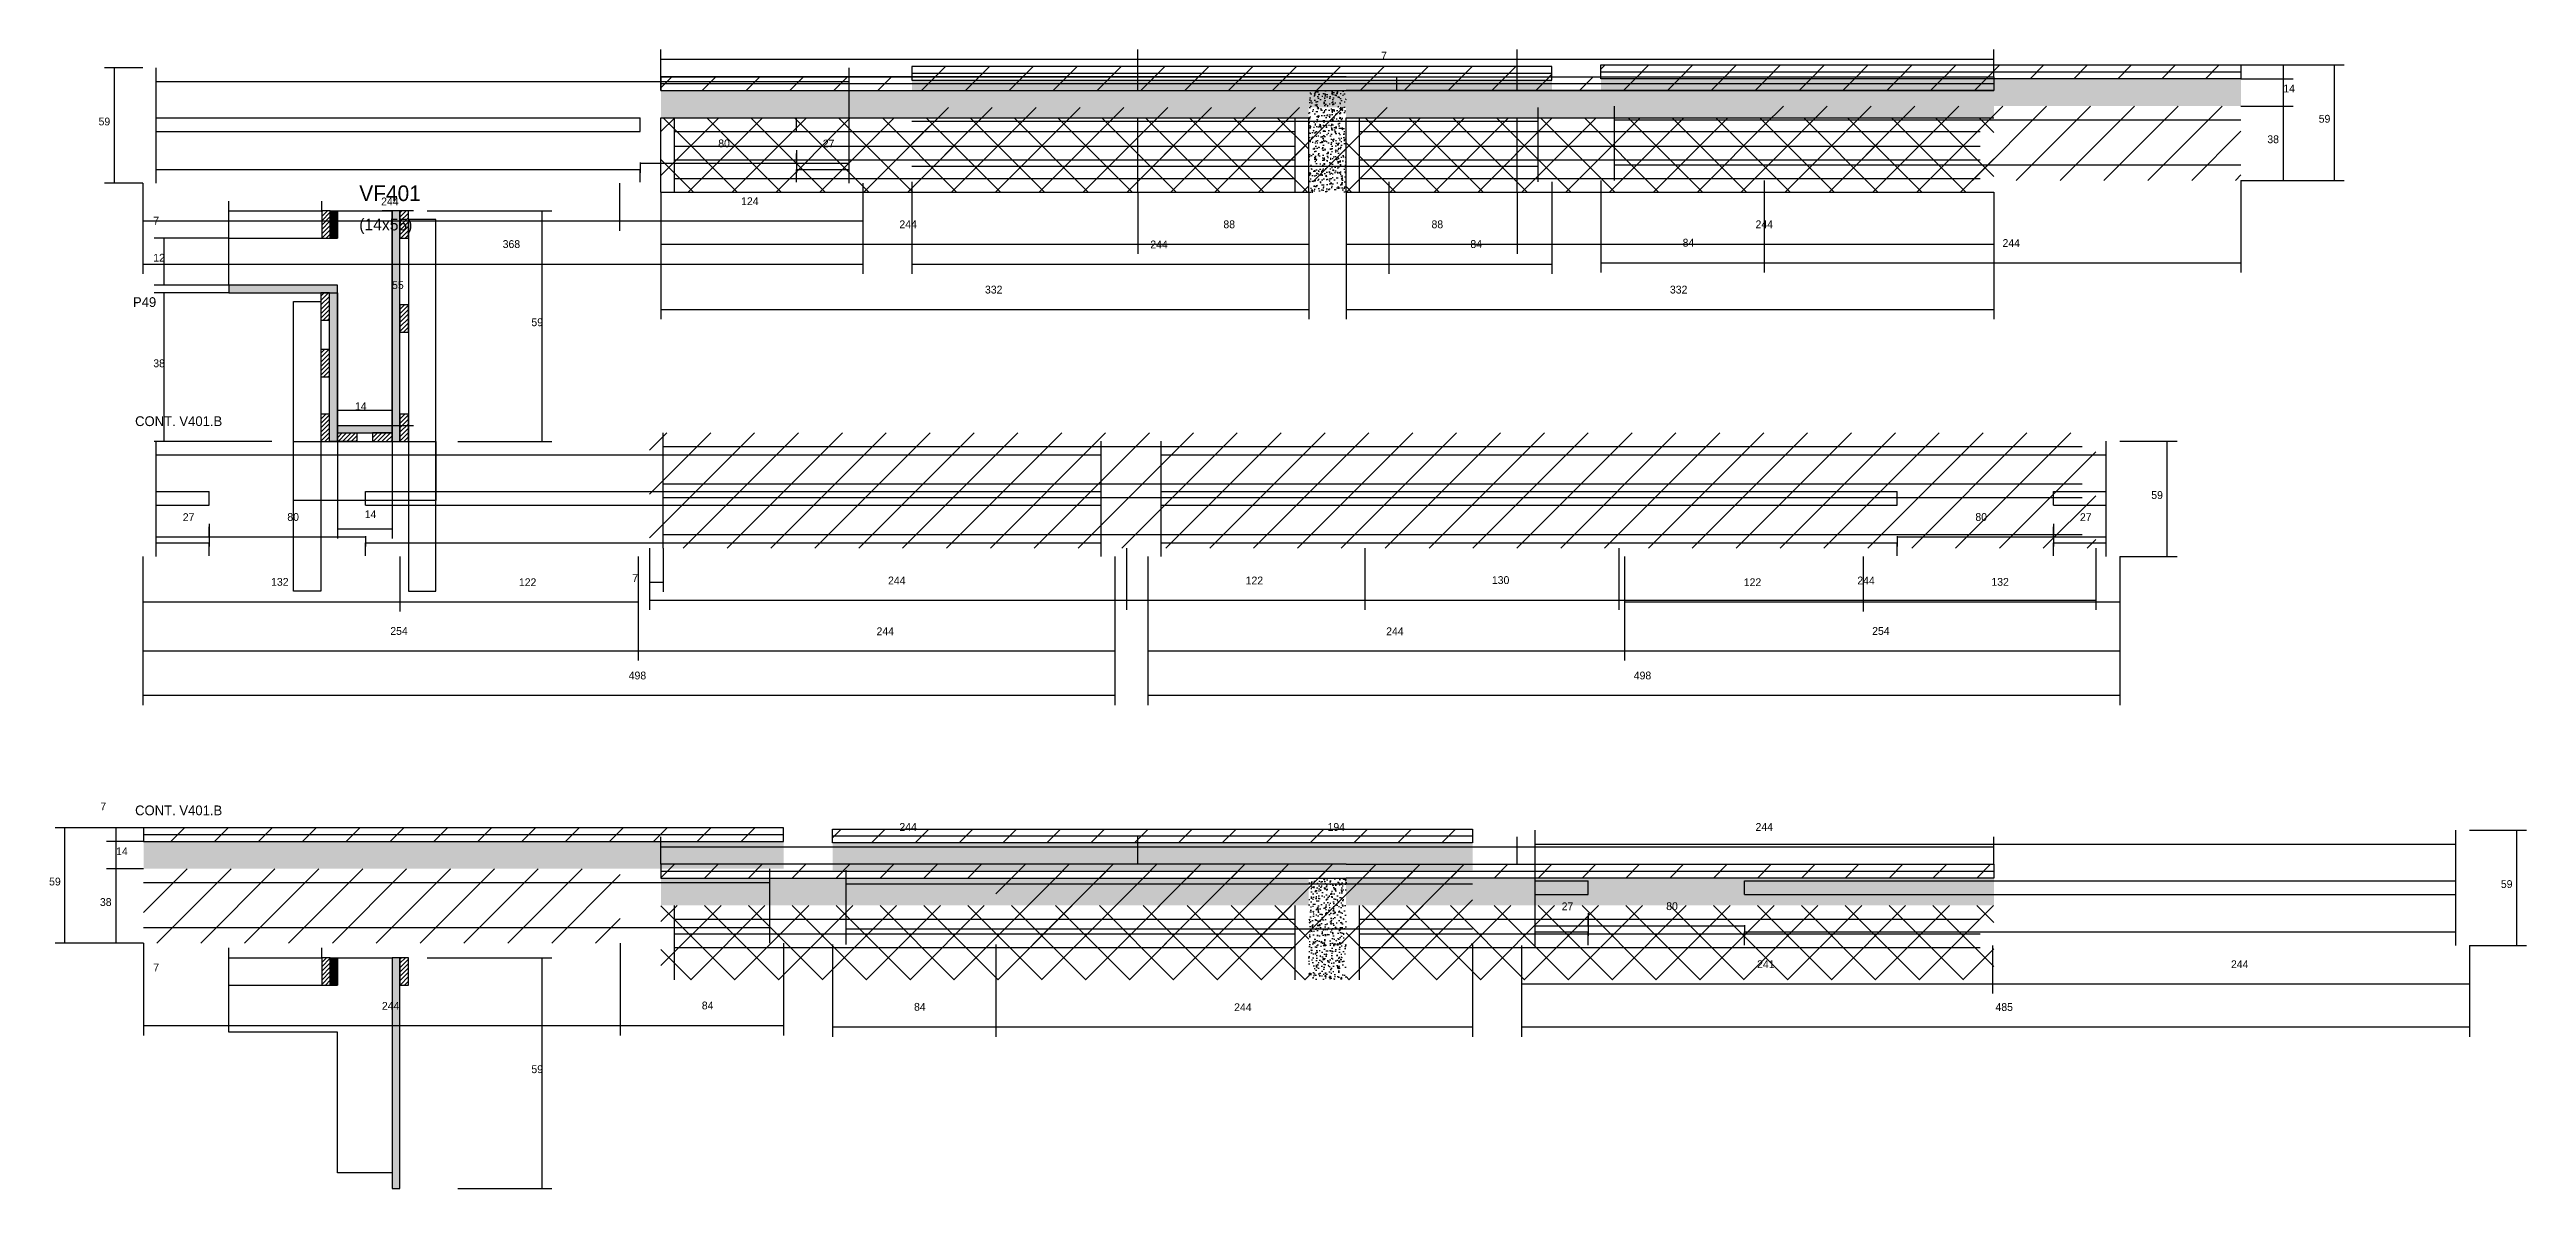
# Model space of a CAD drawing. Header units: metres. Extents: x -65046 to 21926, y -45195 to 1016.
# Drawn here: x 17442 to 18709, y -4900 to -4318 of the extents above; entities that cross this region are included whole.
import ezdxf

# ---------------------------------------------------------------- set-up
doc = ezdxf.new("R2010")
doc.units = ezdxf.units.M
for name, color, linetype in [('CONCRETO', 251, 'Continuous'), ('COTA', 241, 'Continuous'), ('Hachura', 253, 'Continuous'), ('Madeira', 126, 'Continuous'), ('NOMENCLATURA', 7, 'Continuous'), ('Painéis', 200, 'Continuous'), ('REAPROVEITAMENTO', 251, 'Continuous'), ('SARR_2.2x7', 40, 'Continuous'), ('SARR_3.5x7', 81, 'Continuous'), ('Texto Seção', 7, 'Continuous')]:
    doc.layers.add(name, color=color, linetype=linetype)

msp = doc.modelspace()

# ---------------------------------------------------------------- hatches: boundary and pattern name
at = {"layer": 'COTA'}
h = msp.add_hatch(dxfattribs=at)
h.set_pattern_fill('AR-CONC', scale=0.03)
h.paths.add_polyline_path([(18210.3, -4347.1), (18210.3, -4333.1), (18210.3, -4333.1), (17882.8, -4333.1), (17882.8, -4333.1), (17882.8, -4347.1), (17882.8, -4347.1), (18210.3, -4347.1)])
h = msp.add_hatch(dxfattribs=at)
h.set_pattern_fill('AR-CONC', scale=0.03)
h.paths.add_polyline_path([(18235.4, -4346.4), (18235.4, -4332.4), (18235.4, -4332.4), (18562.9, -4332.4), (18562.9, -4332.4), (18562.9, -4346.4), (18562.9, -4346.4), (18235.4, -4346.4)])
h = msp.add_hatch(dxfattribs=at)
h.set_pattern_fill('AR-CONC', scale=0.03)
h.paths.add_polyline_path([(18085.9, -4352.4), (18085.9, -4338.4), (18085.9, -4338.4), (17754.4, -4338.4), (17754.4, -4338.4), (17754.4, -4352.4), (17754.4, -4352.4), (18085.9, -4352.4)])
h = msp.add_hatch(dxfattribs=at)
h.set_pattern_fill('AR-CONC', scale=0.03)
h.paths.add_polyline_path([(18105, -4352.4), (18105, -4338.4), (18085.9, -4338.4), (18085.9, -4352.4), (18085.9, -4390.4), (18105, -4390.4)])
h = msp.add_hatch(dxfattribs=at)
h.set_pattern_fill('AR-CONC', scale=0.03)
h.paths.add_polyline_path([(18105, -4352.4), (18105, -4338.4), (18105, -4338.4), (18436.5, -4338.4), (18436.5, -4338.4), (18436.5, -4352.4), (18436.5, -4352.4), (18105, -4352.4)])
h = msp.add_hatch(dxfattribs=at)
h.set_pattern_fill('AR-CONC', scale=0.03)
h.paths.add_polyline_path([(17817.1, -4736.6), (17817.1, -4722.6), (17817.1, -4722.6), (17489.6, -4722.6), (17489.6, -4722.6), (17489.6, -4736.6), (17489.6, -4736.6), (17817.1, -4736.6)])
h = msp.add_hatch(dxfattribs=at)
h.set_pattern_fill('AR-CONC', scale=0.03)
h.paths.add_polyline_path([(17842.2, -4737.3), (17842.2, -4723.3), (17842.2, -4723.3), (18169.7, -4723.3), (18169.7, -4723.3), (18169.7, -4737.3), (18169.7, -4737.3), (17842.2, -4737.3)])
h = msp.add_hatch(dxfattribs=at)
h.set_pattern_fill('AR-CONC', scale=0.03)
h.paths.add_polyline_path([(18085.9, -4755.3), (18085.9, -4741.3), (18085.9, -4741.3), (17754.4, -4741.3), (17754.4, -4741.3), (17754.4, -4755.3), (17754.4, -4755.3), (18085.9, -4755.3)])
h = msp.add_hatch(dxfattribs=at)
h.set_pattern_fill('AR-CONC', scale=0.03)
h.paths.add_polyline_path([(18105, -4755.3), (18105, -4741.3), (18085.9, -4741.3), (18085.9, -4755.3), (18085.9, -4793.3), (18105, -4793.3)])
h = msp.add_hatch(dxfattribs=at)
h.set_pattern_fill('AR-CONC', scale=0.03)
h.paths.add_polyline_path([(18105, -4755.3), (18105, -4741.3), (18105, -4741.3), (18436.5, -4741.3), (18436.5, -4741.3), (18436.5, -4755.3), (18436.5, -4755.3), (18105, -4755.3)])
at = {"layer": 'Hachura'}
h = msp.add_hatch(dxfattribs=at)
h.set_pattern_fill('ANSI31', scale=0.5)
h.paths.add_polyline_path([(17580.8, -4414), (17585.2, -4414), (17585.2, -4414), (17585.2, -4400), (17585.2, -4400), (17580.8, -4400), (17580.8, -4400), (17580.8, -4414)])
h = msp.add_hatch(color=8, dxfattribs=at)
h.dxf.hatch_style = 1
h.paths.add_polyline_path([(17585.2, -4400), (17588.8, -4400), (17588.8, -4400), (17588.8, -4414), (17588.8, -4414), (17585.2, -4414), (17585.2, -4414), (17585.2, -4400)])
h = msp.add_hatch(color=8, dxfattribs=at)
h.dxf.hatch_style = 1
h.paths.add_polyline_path([(17620.8, -4400), (17616.8, -4400), (17616.8, -4400), (17616.8, -4518), (17616.8, -4518), (17620.8, -4518), (17620.8, -4518), (17620.8, -4400)])
h = msp.add_hatch(dxfattribs=at)
h.set_pattern_fill('ANSI31', scale=0.5)
h.paths.add_polyline_path([(17620.8, -4414), (17625.2, -4414), (17625.2, -4414), (17625.2, -4400), (17625.2, -4400), (17620.8, -4400), (17620.8, -4400), (17620.8, -4414)])
h = msp.add_hatch(color=8, dxfattribs=at)
h.dxf.hatch_style = 1
h.paths.add_polyline_path([(17588.8, -4442), (17588.8, -4438), (17588.8, -4438), (17533.2, -4438), (17533.2, -4438), (17533.2, -4442), (17533.2, -4442), (17588.8, -4442)])
h = msp.add_hatch(dxfattribs=at)
h.set_pattern_fill('ANSI31', scale=0.5)
h.paths.add_polyline_path([(17580.4, -4456), (17584.8, -4456), (17584.8, -4456), (17584.8, -4442), (17584.8, -4442), (17580.4, -4442), (17580.4, -4442), (17580.4, -4456)])
h = msp.add_hatch(color=8, dxfattribs=at)
h.dxf.hatch_style = 1
h.paths.add_polyline_path([(17588.8, -4438), (17584.8, -4438), (17584.8, -4438), (17584.8, -4518), (17584.8, -4518), (17588.8, -4518), (17588.8, -4518), (17588.8, -4438)])
h = msp.add_hatch(dxfattribs=at)
h.set_pattern_fill('ANSI31', scale=0.5)
h.paths.add_polyline_path([(17620.8, -4462.1), (17625.2, -4462.1), (17625.2, -4462.1), (17625.2, -4448.1), (17625.2, -4448.1), (17620.8, -4448.1), (17620.8, -4448.1), (17620.8, -4462.1)])
h = msp.add_hatch(dxfattribs=at)
h.set_pattern_fill('ANSI31', scale=0.5)
h.paths.add_polyline_path([(17580.4, -4485), (17584.8, -4485), (17584.8, -4485), (17584.8, -4471), (17584.8, -4471), (17580.4, -4471), (17580.4, -4471), (17580.4, -4485)])
h = msp.add_hatch(dxfattribs=at)
h.set_pattern_fill('ANSI31', scale=0.5)
h.paths.add_polyline_path([(17580.4, -4518), (17584.8, -4518), (17584.8, -4518), (17584.8, -4504), (17584.8, -4504), (17580.4, -4504), (17580.4, -4504), (17580.4, -4518)])
h = msp.add_hatch(color=8, dxfattribs=at)
h.dxf.hatch_style = 1
h.paths.add_polyline_path([(17616.8, -4513.6), (17616.8, -4510), (17616.8, -4510), (17588.8, -4510), (17588.8, -4510), (17588.8, -4513.6), (17588.8, -4513.6), (17616.8, -4513.6)])
h = msp.add_hatch(dxfattribs=at)
h.set_pattern_fill('ANSI31', scale=0.5)
h.paths.add_polyline_path([(17620.8, -4518), (17625.2, -4518), (17625.2, -4518), (17625.2, -4504), (17625.2, -4504), (17620.8, -4504), (17620.8, -4504), (17620.8, -4518)])
h = msp.add_hatch(dxfattribs=at)
h.set_pattern_fill('ANSI31', scale=0.5)
h.paths.add_polyline_path([(17588.8, -4518), (17588.8, -4513.6), (17588.8, -4513.6), (17598.8, -4513.6), (17598.8, -4513.6), (17598.8, -4518), (17598.8, -4518), (17588.8, -4518)])
h = msp.add_hatch(dxfattribs=at)
h.set_pattern_fill('ANSI31', scale=0.5)
h.paths.add_polyline_path([(17616.8, -4518), (17616.8, -4513.6), (17616.8, -4513.6), (17606.8, -4513.6), (17606.8, -4513.6), (17606.8, -4518), (17606.8, -4518), (17616.8, -4518)])
h = msp.add_hatch(dxfattribs=at)
h.set_pattern_fill('ANSI31', scale=0.5)
h.paths.add_polyline_path([(17580.8, -4796.1), (17585.2, -4796.1), (17585.2, -4796.1), (17585.2, -4782.1), (17585.2, -4782.1), (17580.8, -4782.1), (17580.8, -4782.1), (17580.8, -4796.1)])
h = msp.add_hatch(color=8, dxfattribs=at)
h.dxf.hatch_style = 1
h.paths.add_polyline_path([(17585.2, -4782.1), (17588.8, -4782.1), (17588.8, -4782.1), (17588.8, -4796.1), (17588.8, -4796.1), (17585.2, -4796.1), (17585.2, -4796.1), (17585.2, -4782.1)])
h = msp.add_hatch(color=8, dxfattribs=at)
h.dxf.hatch_style = 1
h.paths.add_polyline_path([(17620.8, -4782.1), (17616.8, -4782.1), (17616.8, -4782.1), (17616.8, -4900.1), (17616.8, -4900.1), (17620.8, -4900.1), (17620.8, -4900.1), (17620.8, -4782.1)])
h = msp.add_hatch(dxfattribs=at)
h.set_pattern_fill('ANSI31', scale=0.5)
h.paths.add_polyline_path([(17620.8, -4796.1), (17625.2, -4796.1), (17625.2, -4796.1), (17625.2, -4782.1), (17625.2, -4782.1), (17620.8, -4782.1), (17620.8, -4782.1), (17620.8, -4796.1)])
at = {"layer": 'REAPROVEITAMENTO'}
h = msp.add_hatch(dxfattribs=at)
h.set_pattern_fill('ANSI31', scale=5)
h.paths.add_polyline_path([(17754.4, -4331.4), (17754.4, -4338.4), (17754.4, -4338.4), (18192.5, -4338.4), (18192.5, -4338.4), (18192.5, -4331.4), (18192.5, -4331.4), (17754.4, -4331.4)])
h = msp.add_hatch(dxfattribs=at)
h.set_pattern_fill('ANSI31', scale=5)
h.paths.add_polyline_path([(17882.8, -4326.1), (17882.8, -4333.1), (17882.8, -4333.1), (18210.3, -4333.1), (18210.3, -4333.1), (18210.3, -4326.1), (18210.3, -4326.1), (17882.8, -4326.1)])
h = msp.add_hatch(dxfattribs=at)
h.set_pattern_fill('ANSI31', scale=5)
h.paths.add_polyline_path([(18436.5, -4331.4), (18436.5, -4338.4), (18436.5, -4338.4), (18192.5, -4338.4), (18192.5, -4338.4), (18192.5, -4331.4), (18192.5, -4331.4), (18436.5, -4331.4)])
h = msp.add_hatch(dxfattribs=at)
h.set_pattern_fill('ANSI31', scale=5)
h.paths.add_polyline_path([(18562.9, -4325.4), (18562.9, -4332.4), (18562.9, -4332.4), (18235.4, -4332.4), (18235.4, -4332.4), (18235.4, -4325.4), (18235.4, -4325.4), (18562.9, -4325.4)])
h = msp.add_hatch(dxfattribs=at)
h.set_pattern_fill('ANSI31', scale=5)
h.paths.add_polyline_path([(17882.8, -4347.1), (17882.8, -4385.1), (17882.8, -4385.1), (18126.8, -4385.1), (18126.8, -4385.1), (18126.8, -4347.1), (18126.8, -4347.1), (17882.8, -4347.1)])
h = msp.add_hatch(dxfattribs=at)
h.set_pattern_fill('ANSI31', scale=5)
h.paths.add_polyline_path([(18562.9, -4346.4), (18562.9, -4384.4), (18562.9, -4384.4), (18318.9, -4384.4), (18318.9, -4384.4), (18318.9, -4346.4), (18318.9, -4346.4), (18562.9, -4346.4)])
h = msp.add_hatch(dxfattribs=at)
h.set_pattern_fill('ANSI37', scale=5)
h.paths.add_polyline_path([(18085.9, -4390.4), (18085.9, -4352.4), (18085.9, -4352.4), (17754.4, -4352.4), (17754.4, -4352.4), (17754.4, -4390.4), (17754.4, -4390.4), (18085.9, -4390.4)])
h = msp.add_hatch(dxfattribs=at)
h.set_pattern_fill('ANSI37', scale=5)
h.paths.add_polyline_path([(18105, -4390.4), (18105, -4352.4), (18105, -4352.4), (18436.5, -4352.4), (18436.5, -4352.4), (18436.5, -4390.4), (18436.5, -4390.4), (18105, -4390.4)])
h = msp.add_hatch(dxfattribs=at)
h.set_pattern_fill('ANSI31', scale=5)
h.paths.add_polyline_path([(18488.6, -4572.6), (18488.6, -4513.6), (18488.6, -4513.6), (17748.6, -4513.6), (17748.6, -4513.6), (17748.6, -4572.6), (17748.6, -4572.6), (18488.6, -4572.6)])
h = msp.add_hatch(dxfattribs=at)
h.set_pattern_fill('ANSI31', scale=5)
h.paths.add_polyline_path([(17489.6, -4715.6), (17489.6, -4722.6), (17489.6, -4722.6), (17817.1, -4722.6), (17817.1, -4722.6), (17817.1, -4715.6), (17817.1, -4715.6), (17489.6, -4715.6)])
h = msp.add_hatch(dxfattribs=at)
h.set_pattern_fill('ANSI31', scale=5)
h.paths.add_polyline_path([(18169.7, -4716.3), (18169.7, -4723.3), (18169.7, -4723.3), (17842.2, -4723.3), (17842.2, -4723.3), (17842.2, -4716.3), (17842.2, -4716.3), (18169.7, -4716.3)])
h = msp.add_hatch(dxfattribs=at)
h.set_pattern_fill('ANSI31', scale=5)
h.paths.add_polyline_path([(17489.6, -4736.6), (17489.6, -4774.6), (17489.6, -4774.6), (17733.6, -4774.6), (17733.6, -4774.6), (17733.6, -4736.6), (17733.6, -4736.6), (17489.6, -4736.6)])
h = msp.add_hatch(dxfattribs=at)
h.set_pattern_fill('ANSI31', scale=5)
h.paths.add_polyline_path([(17754.4, -4734.3), (17754.4, -4741.3), (17754.4, -4741.3), (18192.5, -4741.3), (18192.5, -4741.3), (18192.5, -4734.3), (18192.5, -4734.3), (17754.4, -4734.3)])
h = msp.add_hatch(dxfattribs=at)
h.set_pattern_fill('ANSI31', scale=5)
h.paths.add_polyline_path([(18169.7, -4737.3), (18169.7, -4775.3), (18169.7, -4775.3), (17925.7, -4775.3), (17925.7, -4775.3), (17925.7, -4737.3), (17925.7, -4737.3), (18169.7, -4737.3)])
h = msp.add_hatch(dxfattribs=at)
h.set_pattern_fill('ANSI31', scale=5)
h.paths.add_polyline_path([(18436.5, -4734.3), (18436.5, -4741.3), (18436.5, -4741.3), (18192.5, -4741.3), (18192.5, -4741.3), (18192.5, -4734.3), (18192.5, -4734.3), (18436.5, -4734.3)])
h = msp.add_hatch(dxfattribs=at)
h.set_pattern_fill('ANSI37', scale=5)
h.paths.add_polyline_path([(18085.9, -4793.3), (18085.9, -4755.3), (18085.9, -4755.3), (17754.4, -4755.3), (17754.4, -4755.3), (17754.4, -4793.3), (17754.4, -4793.3), (18085.9, -4793.3)])
h = msp.add_hatch(dxfattribs=at)
h.set_pattern_fill('ANSI37', scale=5)
h.paths.add_polyline_path([(18105, -4793.3), (18105, -4755.3), (18105, -4755.3), (18436.5, -4755.3), (18436.5, -4755.3), (18436.5, -4793.3), (18436.5, -4793.3), (18105, -4793.3)])

# ---------------------------------------------------------------- linework, layer by layer
at = {"layer": 'CONCRETO'}
for points in [[(17533.2, -4438), (17533.2, -4414), (17588.8, -4414), (17588.8, -4400), (17616.8, -4400), (17616.8, -4510), (17588.8, -4510), (17588.8, -4438)], [(17533.2, -4820.1), (17533.2, -4796.1), (17588.8, -4796.1), (17588.8, -4782.1), (17616.8, -4782.1), (17616.8, -4892.1), (17588.8, -4892.1), (17588.8, -4820.1)]]:
    msp.add_lwpolyline(points, close=True, dxfattribs=at)
at = {"layer": 'COTA'}
for p, q in [((17754.4, -4331.4), (17754.4, -4317.5)), ((17998.4, -4331.4), (17998.4, -4317.5)), ((17998.4, -4331.4), (17998.4, -4317.5)), ((18192.5, -4331.4), (18192.5, -4317.5)), ((18192.5, -4331.4), (18192.5, -4317.5)), ((18436.5, -4331.4), (18436.5, -4317.5)), ((17754.4, -4322.5), (17998.4, -4322.5)), ((17998.4, -4322.5), (18192.5, -4322.5)), ((18192.5, -4322.5), (18436.5, -4322.5)), ((17489.2, -4385.8), (17489.2, -4410.2)), ((17489.2, -4385.8), (17489.2, -4432.3)), ((17533.2, -4414), (17533.2, -4395)), ((17580.8, -4400), (17580.8, -4395)), ((17733.2, -4385.8), (17733.2, -4410.2)), ((17733.2, -4385.8), (17733.2, -4410.2)), ((17754.4, -4390.4), (17754.4, -4422)), ((17754.4, -4390.4), (17754.4, -4455.5)), ((17857.7, -4385.8), (17857.7, -4410.2)), ((17857.7, -4385.8), (17857.7, -4432.3)), ((17998.4, -4390.4), (17998.4, -4422)), ((17998.4, -4390.4), (17998.4, -4422)), ((18085.9, -4390.4), (18085.9, -4422)), ((18085.9, -4390.4), (18085.9, -4455.5)), ((18105, -4390.4), (18105, -4422)), ((18105, -4390.4), (18105, -4455.5)), ((18192.5, -4390.4), (18192.5, -4422)), ((18192.5, -4390.4), (18192.5, -4422)), ((18436.5, -4390.4), (18436.5, -4422)), ((18436.5, -4390.4), (18436.5, -4455.5)), ((17489.2, -4405.2), (17733.2, -4405.2)), ((17533.2, -4400), (17580.8, -4400)), ((17627.8, -4400), (17611.8, -4400)), ((17616.8, -4510), (17616.8, -4400)), ((17634.8, -4400), (17698.6, -4400)), ((17693.6, -4518), (17693.6, -4400)), ((17733.2, -4405.2), (17857.7, -4405.2)), ((17533.2, -4414), (17495.1, -4414)), ((17500.1, -4438), (17500.1, -4414)), ((17754.4, -4417), (17998.4, -4417)), ((17998.4, -4417), (18085.9, -4417)), ((18105, -4417), (18192.5, -4417)), ((18192.5, -4417), (18436.5, -4417)), ((17489.2, -4427.3), (17857.7, -4427.3)), ((17533.2, -4438), (17495.1, -4438)), ((17533.2, -4442), (17495.1, -4442)), ((17500.1, -4518), (17500.1, -4442)), ((17754.4, -4450.5), (18085.9, -4450.5)), ((18105, -4450.5), (18436.5, -4450.5)), ((17588.8, -4518), (17588.8, -4497)), ((17616.8, -4518), (17616.8, -4497)), ((17588.8, -4502), (17616.8, -4502)), ((17627.8, -4510), (17611.8, -4510)), ((17555.2, -4518), (17495.1, -4518)), ((17588.8, -4518), (17588.8, -4567.7)), ((17616.8, -4518), (17616.8, -4567.7)), ((17650.4, -4518), (17698.6, -4518)), ((17588.8, -4562.7), (17616.8, -4562.7)), ((17748.5, -4572.6), (17748.5, -4594.9)), ((17748.6, -4572.6), (17748.6, -4604.1)), ((17755.5, -4572.6), (17755.5, -4594.9)), ((17992.6, -4572.6), (17992.6, -4604.1)), ((17992.6, -4572.6), (17992.6, -4604.1)), ((18114.6, -4572.6), (18114.6, -4604.1)), ((18114.6, -4572.6), (18114.6, -4604.1)), ((18244.6, -4572.6), (18244.6, -4604.1)), ((18244.6, -4572.6), (18244.6, -4604.1)), ((18488.6, -4572.6), (18488.6, -4604.1)), ((17489.2, -4576.9), (17489.2, -4605)), ((17489.2, -4576.9), (17489.2, -4652.8)), ((17489.2, -4576.9), (17489.2, -4630.1)), ((17620.7, -4576.9), (17620.7, -4605)), ((17742.7, -4576.9), (17742.7, -4630.1)), ((17742.7, -4576.9), (17742.7, -4630.1)), ((17986.7, -4576.9), (17986.7, -4630.1)), ((17986.7, -4576.9), (17986.7, -4652.8)), ((18003.5, -4576.9), (18003.5, -4630.1)), ((18003.5, -4576.9), (18003.5, -4652.8)), ((18247.5, -4576.9), (18247.5, -4630.1)), ((18247.5, -4576.9), (18247.5, -4630.1)), ((18369.5, -4576.9), (18369.5, -4605)), ((18501, -4576.9), (18501, -4605)), ((18501, -4576.9), (18501, -4652.8)), ((18501, -4576.9), (18501, -4630.1)), ((17489.2, -4600), (17620.7, -4600)), ((17748.5, -4589.9), (17755.5, -4589.9)), ((17748.6, -4599.1), (17992.6, -4599.1)), ((17992.6, -4599.1), (18114.6, -4599.1)), ((18114.6, -4599.1), (18244.6, -4599.1)), ((18244.6, -4599.1), (18488.6, -4599.1)), ((18369.5, -4600), (18501, -4600)), ((17489.2, -4625.1), (17742.7, -4625.1)), ((17742.7, -4625.1), (17986.7, -4625.1)), ((18003.5, -4625.1), (18247.5, -4625.1)), ((18247.5, -4625.1), (18501, -4625.1)), ((17489.2, -4647.8), (17986.7, -4647.8)), ((18003.5, -4647.8), (18501, -4647.8)), ((17754.4, -4734.3), (17754.4, -4720.3)), ((17754.4, -4725.3), (17998.4, -4725.3)), ((17998.4, -4734.3), (17998.4, -4720.3)), ((17998.4, -4734.3), (17998.4, -4720.3)), ((17998.4, -4725.3), (18192.5, -4725.3)), ((18192.5, -4734.3), (18192.5, -4720.3)), ((18192.5, -4734.3), (18192.5, -4720.3)), ((18192.5, -4725.3), (18436.5, -4725.3)), ((18436.5, -4734.3), (18436.5, -4720.3)), ((17533.2, -4796.1), (17533.2, -4777.1)), ((17580.8, -4782.1), (17580.8, -4777.1)), ((18194.8, -4775.9), (18194.8, -4800.4)), ((18194.8, -4775.9), (18194.8, -4822.5)), ((18435.8, -4775.9), (18435.8, -4800.4)), ((18435.8, -4775.9), (18435.8, -4800.4)), ((18679.8, -4775.9), (18679.8, -4800.4)), ((18679.8, -4775.9), (18679.8, -4822.5)), ((17533.2, -4782.1), (17580.8, -4782.1)), ((17634.8, -4782.1), (17698.6, -4782.1)), ((17693.6, -4900.1), (17693.6, -4782.1)), ((18194.8, -4795.4), (18435.8, -4795.4)), ((18435.8, -4795.4), (18679.8, -4795.4)), ((18194.8, -4817.5), (18679.8, -4817.5)), ((17650.4, -4900.1), (17698.6, -4900.1))]:
    msp.add_line(p, q, dxfattribs=at)
at = {"layer": 'Madeira'}
for points in [[(17580.8, -4414), (17585.2, -4414), (17585.2, -4400), (17580.8, -4400)], [(17620.8, -4414), (17625.2, -4414), (17625.2, -4400), (17620.8, -4400)], [(17580.4, -4456), (17584.8, -4456), (17584.8, -4442), (17580.4, -4442)], [(17620.8, -4462.1), (17625.2, -4462.1), (17625.2, -4448.1), (17620.8, -4448.1)], [(17580.4, -4485), (17584.8, -4485), (17584.8, -4471), (17580.4, -4471)], [(17580.4, -4518), (17584.8, -4518), (17584.8, -4504), (17580.4, -4504)], [(17620.8, -4518), (17625.2, -4518), (17625.2, -4504), (17620.8, -4504)], [(17588.8, -4518), (17588.8, -4513.6), (17598.8, -4513.6), (17598.8, -4518)], [(17616.8, -4518), (17616.8, -4513.6), (17606.8, -4513.6), (17606.8, -4518)], [(17580.8, -4796.1), (17585.2, -4796.1), (17585.2, -4782.1), (17580.8, -4782.1)], [(17620.8, -4796.1), (17625.2, -4796.1), (17625.2, -4782.1), (17620.8, -4782.1)]]:
    msp.add_lwpolyline(points, close=True, dxfattribs=at)
at = {"layer": 'Painéis'}
for p, q in [((17489.2, -4326.8), (17469.7, -4326.8)), ((17474.7, -4385.8), (17474.7, -4326.8)), ((17754.4, -4331.4), (18105, -4331.4)), ((17754.4, -4338.4), (17754.4, -4331.4)), ((17998.4, -4338.4), (17998.4, -4331.4)), ((18105, -4331.4), (18436.5, -4331.4)), ((18105, -4331.4), (18136, -4331.4)), ((18131, -4338.4), (18131, -4331.4)), ((18192.5, -4338.4), (18192.5, -4331.4)), ((18562.9, -4325.4), (18615.8, -4325.4)), ((18562.9, -4325.4), (18589.6, -4325.4)), ((18562.9, -4332.4), (18589.6, -4332.4)), ((18562.9, -4332.4), (18589.6, -4332.4)), ((18584.6, -4332.4), (18584.6, -4325.4)), ((18584.6, -4346.4), (18584.6, -4332.4)), ((18610.8, -4384.4), (18610.8, -4325.4)), ((17754.4, -4338.4), (18105, -4338.4)), ((18105, -4338.4), (18436.5, -4338.4)), ((18105, -4338.4), (18136, -4338.4)), ((18562.9, -4346.4), (18589.6, -4346.4)), ((18562.9, -4346.4), (18589.6, -4346.4)), ((18584.6, -4384.4), (18584.6, -4346.4)), ((17754.4, -4352.4), (18085.9, -4352.4)), ((17754.4, -4390.4), (17754.4, -4352.4)), ((17998.4, -4390.4), (17998.4, -4352.4)), ((18085.9, -4390.4), (18085.9, -4352.4)), ((18105, -4352.4), (18436.5, -4352.4)), ((18105, -4390.4), (18105, -4352.4)), ((18192.5, -4390.4), (18192.5, -4352.4)), ((17823.7, -4369), (17823.7, -4380.6)), ((17823.7, -4375.6), (17823.7, -4370.6)), ((17850.7, -4378.8), (17850.7, -4370.6)), ((17743.7, -4375.3), (17743.7, -4380.6)), ((17743.7, -4375.6), (17823.7, -4375.6)), ((17823.7, -4375.6), (17850.7, -4375.6)), ((17882.8, -4385.1), (17882.8, -4432.3)), ((18126.8, -4385.1), (18126.8, -4432.3)), ((18126.8, -4385.1), (18126.8, -4432.3)), ((18210.3, -4385.1), (18210.3, -4432.3)), ((18235.4, -4384.4), (18235.4, -4431.6)), ((18318.9, -4384.4), (18318.9, -4431.6)), ((18318.9, -4384.4), (18318.9, -4431.6)), ((18562.9, -4384.4), (18562.9, -4431.6)), ((18562.9, -4384.4), (18589.6, -4384.4)), ((18562.9, -4384.4), (18615.8, -4384.4)), ((17489.2, -4385.8), (17469.7, -4385.8)), ((17754.4, -4390.4), (18085.9, -4390.4)), ((18105, -4390.4), (18436.5, -4390.4)), ((17882.8, -4427.3), (18126.8, -4427.3)), ((18126.8, -4427.3), (18210.3, -4427.3)), ((18235.4, -4426.6), (18318.9, -4426.6)), ((18318.9, -4426.6), (18562.9, -4426.6)), ((18501, -4517.9), (18530.2, -4517.9)), ((18525.2, -4576.9), (18525.2, -4517.9)), ((17496.1, -4569.9), (17496.1, -4561.7)), ((17523.2, -4560.1), (17523.2, -4571.7)), ((17523.2, -4566.7), (17523.2, -4561.7)), ((18467, -4560.1), (18467, -4571.7)), ((18467, -4566.7), (18467, -4561.7)), ((18494, -4569.9), (18494, -4561.7)), ((17496.1, -4566.7), (17523.2, -4566.7)), ((17523.2, -4566.7), (17603.2, -4566.7)), ((17603.2, -4566.4), (17603.2, -4571.7)), ((18387, -4566.4), (18387, -4571.7)), ((18387, -4566.7), (18467, -4566.7)), ((18467, -4566.7), (18494, -4566.7)), ((17620.7, -4576.9), (17620.7, -4605)), ((17742.7, -4576.9), (17742.7, -4605)), ((18247.5, -4576.9), (18247.5, -4605)), ((18369.5, -4576.9), (18369.5, -4605)), ((18501, -4576.9), (18530.2, -4576.9)), ((17620.7, -4600), (17742.7, -4600)), ((18247.5, -4600), (18369.5, -4600)), ((17489.6, -4715.6), (17444.4, -4715.6)), ((17449.4, -4774.6), (17449.4, -4715.6)), ((17489.6, -4715.6), (17470.6, -4715.6)), ((17489.6, -4722.6), (17470.6, -4722.6)), ((17489.6, -4722.6), (17470.6, -4722.6)), ((17475.6, -4722.6), (17475.6, -4715.6)), ((17475.6, -4736.6), (17475.6, -4722.6)), ((18679.8, -4716.9), (18709, -4716.9)), ((18704, -4775.9), (18704, -4716.9)), ((17489.6, -4736.6), (17470.6, -4736.6)), ((17489.6, -4736.6), (17470.6, -4736.6)), ((17475.6, -4774.6), (17475.6, -4736.6)), ((18201.8, -4768.9), (18201.8, -4760.8)), ((18228.8, -4759.2), (18228.8, -4770.8)), ((18228.8, -4765.8), (18228.8, -4760.8)), ((18308.8, -4765.5), (18308.8, -4770.8)), ((17489.6, -4774.6), (17444.4, -4774.6)), ((17489.6, -4774.6), (17470.6, -4774.6)), ((17489.6, -4774.6), (17489.6, -4821.8)), ((17733.6, -4774.6), (17733.6, -4821.8)), ((17733.6, -4774.6), (17733.6, -4821.8)), ((17817.1, -4774.6), (17817.1, -4821.8)), ((17842.2, -4775.3), (17842.2, -4822.5)), ((17925.7, -4775.3), (17925.7, -4822.5)), ((17925.7, -4775.3), (17925.7, -4822.5)), ((18169.7, -4775.3), (18169.7, -4822.5)), ((18201.8, -4765.8), (18228.8, -4765.8)), ((18228.8, -4765.8), (18308.8, -4765.8)), ((18679.8, -4775.9), (18709, -4775.9)), ((17489.6, -4816.8), (17733.6, -4816.8)), ((17733.6, -4816.8), (17817.1, -4816.8)), ((17842.2, -4817.5), (17925.7, -4817.5)), ((17925.7, -4817.5), (18169.7, -4817.5))]:
    msp.add_line(p, q, dxfattribs=at)
for points in [[(18105, -4331.4), (17754.4, -4331.4), (17754.4, -4338.4), (18105, -4338.4)], [(18105, -4331.4), (18436.5, -4331.4), (18436.5, -4338.4), (18105, -4338.4)], [(18105, -4734.3), (17754.4, -4734.3), (17754.4, -4741.3), (18105, -4741.3)], [(18105, -4734.3), (18436.5, -4734.3), (18436.5, -4741.3), (18105, -4741.3)]]:
    msp.add_lwpolyline(points, dxfattribs=at)
for points in [[(17882.8, -4333.1), (18210.3, -4333.1), (18210.3, -4326.1), (17882.8, -4326.1)], [(18562.9, -4332.4), (18235.4, -4332.4), (18235.4, -4325.4), (18562.9, -4325.4)], [(17585.2, -4400), (17588.8, -4400), (17588.8, -4414), (17585.2, -4414)], [(17620.8, -4400), (17616.8, -4400), (17616.8, -4518), (17620.8, -4518)], [(17588.8, -4442), (17588.8, -4438), (17533.2, -4438), (17533.2, -4442)], [(17584.8, -4442), (17588.8, -4442), (17588.8, -4518), (17584.8, -4518)], [(17616.8, -4513.6), (17616.8, -4510), (17588.8, -4510), (17588.8, -4513.6)], [(17489.6, -4722.6), (17817.1, -4722.6), (17817.1, -4715.6), (17489.6, -4715.6)], [(18169.7, -4723.3), (17842.2, -4723.3), (17842.2, -4716.3), (18169.7, -4716.3)], [(17585.2, -4782.1), (17588.8, -4782.1), (17588.8, -4796.1), (17585.2, -4796.1)], [(17620.8, -4782.1), (17616.8, -4782.1), (17616.8, -4900.1), (17620.8, -4900.1)]]:
    msp.add_lwpolyline(points, close=True, dxfattribs=at)
at = {"layer": 'SARR_2.2x7'}
for p, q in [((17496.1, -4385.8), (17496.1, -4326.8)), ((17496.1, -4333.8), (17733.2, -4333.8)), ((17733.2, -4333.8), (17850.7, -4333.8)), ((17850.7, -4385.8), (17850.7, -4326.8)), ((17882.8, -4329.6), (18126.8, -4329.6)), ((18126.8, -4329.6), (18210.3, -4329.6)), ((18235.4, -4328.9), (18318.9, -4328.9)), ((18318.9, -4328.9), (18562.9, -4328.9)), ((17754.4, -4334.9), (17998.4, -4334.9)), ((17998.4, -4334.9), (18192.5, -4334.9)), ((18192.5, -4334.9), (18436.5, -4334.9)), ((18203.3, -4385.1), (18203.3, -4347.1)), ((18242.4, -4384.4), (18242.4, -4346.4)), ((17496.1, -4352.5), (17733.2, -4352.5)), ((17496.1, -4359.5), (17733.2, -4359.5)), ((17733.2, -4352.5), (17743.7, -4352.5)), ((17733.2, -4359.5), (17743.7, -4359.5)), ((17743.7, -4359.5), (17743.7, -4352.5)), ((17761.4, -4390.4), (17761.4, -4352.4)), ((17761.4, -4359.4), (17998.4, -4359.4)), ((17823.7, -4352.5), (17850.7, -4352.5)), ((17823.7, -4359.5), (17823.7, -4352.5)), ((17823.7, -4359.5), (17850.7, -4359.5)), ((17882.8, -4354.1), (18126.8, -4354.1)), ((17998.4, -4359.4), (18079, -4359.4)), ((18079, -4390.4), (18079, -4352.4)), ((18111.9, -4390.4), (18111.9, -4352.4)), ((18111.9, -4359.4), (18192.5, -4359.4)), ((18126.8, -4354.1), (18203.3, -4354.1)), ((18192.5, -4359.4), (18429.5, -4359.4)), ((18242.4, -4353.4), (18318.9, -4353.4)), ((18318.9, -4353.4), (18562.9, -4353.4)), ((17761.4, -4366.9), (17998.4, -4366.9)), ((17998.4, -4366.9), (18079, -4366.9)), ((18111.9, -4366.9), (18192.5, -4366.9)), ((18192.5, -4366.9), (18429.5, -4366.9)), ((17496.1, -4378.8), (17733.2, -4378.8)), ((17733.2, -4378.8), (17743.7, -4378.8)), ((17743.7, -4385.4), (17743.7, -4378.8)), ((17761.4, -4373.9), (17998.4, -4373.9)), ((17761.4, -4383.4), (17998.4, -4383.4)), ((17823.7, -4378.8), (17850.7, -4378.8)), ((17823.7, -4385.4), (17823.7, -4378.8)), ((17882.8, -4377.1), (18126.8, -4377.1)), ((17998.4, -4373.9), (18079, -4373.9)), ((17998.4, -4383.4), (18079, -4383.4)), ((18111.9, -4373.9), (18192.5, -4373.9)), ((18111.9, -4383.4), (18192.5, -4383.4)), ((18126.8, -4377.1), (18203.3, -4377.1)), ((18192.5, -4373.9), (18429.5, -4373.9)), ((18192.5, -4383.4), (18429.5, -4383.4)), ((18242.4, -4376.4), (18318.9, -4376.4)), ((18318.9, -4376.4), (18562.9, -4376.4)), ((17496.1, -4576.9), (17496.1, -4517.9)), ((17496.1, -4524.9), (17742.7, -4524.9)), ((17742.7, -4524.9), (17979.7, -4524.9)), ((17755.5, -4572.6), (17755.5, -4513.6)), ((17755.5, -4520.6), (17992.6, -4520.6)), ((17979.7, -4576.9), (17979.7, -4517.9)), ((17992.6, -4520.6), (18114.6, -4520.6)), ((18010.4, -4576.9), (18010.4, -4517.9)), ((18010.4, -4524.9), (18247.5, -4524.9)), ((18114.6, -4520.6), (18244.6, -4520.6)), ((18244.6, -4520.6), (18481.6, -4520.6)), ((18247.5, -4524.9), (18494, -4524.9)), ((18494, -4576.9), (18494, -4517.9)), ((17496.1, -4543.6), (17523.2, -4543.6)), ((17523.2, -4550.6), (17523.2, -4543.6)), ((17603.2, -4543.6), (17742.7, -4543.6)), ((17603.2, -4550.6), (17603.2, -4543.6)), ((17742.7, -4543.6), (17979.7, -4543.6)), ((17755.5, -4539.6), (17992.6, -4539.6)), ((17755.5, -4546.6), (17992.6, -4546.6)), ((17992.6, -4539.6), (18114.6, -4539.6)), ((17992.6, -4546.6), (18114.6, -4546.6)), ((18010.4, -4543.6), (18247.5, -4543.6)), ((18114.6, -4539.6), (18244.6, -4539.6)), ((18114.6, -4546.6), (18244.6, -4546.6)), ((18244.6, -4539.6), (18481.6, -4539.6)), ((18244.6, -4546.6), (18481.6, -4546.6)), ((18247.5, -4543.6), (18387, -4543.6)), ((18387, -4550.6), (18387, -4543.6)), ((18467, -4543.6), (18494, -4543.6)), ((18467, -4550.6), (18467, -4543.6)), ((17496.1, -4550.6), (17523.2, -4550.6)), ((17603.2, -4550.6), (17742.7, -4550.6)), ((17742.7, -4550.6), (17979.7, -4550.6)), ((18010.4, -4550.6), (18247.5, -4550.6)), ((18247.5, -4550.6), (18387, -4550.6)), ((18467, -4550.6), (18494, -4550.6)), ((17496.1, -4569.9), (17523.2, -4569.9)), ((17523.2, -4576.5), (17523.2, -4569.9)), ((17603.2, -4569.9), (17742.7, -4569.9)), ((17603.2, -4576.5), (17603.2, -4569.9)), ((17742.7, -4569.9), (17979.7, -4569.9)), ((17755.5, -4565.6), (17992.6, -4565.6)), ((17992.6, -4565.6), (18114.6, -4565.6)), ((18010.4, -4569.9), (18247.5, -4569.9)), ((18114.6, -4565.6), (18244.6, -4565.6)), ((18244.6, -4565.6), (18481.6, -4565.6)), ((18247.5, -4569.9), (18387, -4569.9)), ((18387, -4576.5), (18387, -4569.9)), ((18467, -4569.9), (18494, -4569.9)), ((18467, -4576.5), (18467, -4569.9)), ((17489.6, -4719.1), (17733.6, -4719.1)), ((17733.6, -4719.1), (17817.1, -4719.1)), ((17842.2, -4719.8), (17925.7, -4719.8)), ((17925.7, -4719.8), (18169.7, -4719.8)), ((18201.8, -4775.9), (18201.8, -4716.9)), ((18201.8, -4723.9), (18435.8, -4723.9)), ((18435.8, -4723.9), (18672.9, -4723.9)), ((18672.9, -4775.9), (18672.9, -4716.9)), ((17754.4, -4737.8), (17998.4, -4737.8)), ((17810.1, -4774.6), (17810.1, -4736.6)), ((17849.1, -4775.3), (17849.1, -4737.3)), ((17998.4, -4737.8), (18192.5, -4737.8)), ((18192.5, -4737.8), (18436.5, -4737.8)), ((17489.6, -4743.6), (17733.6, -4743.6)), ((17733.6, -4743.6), (17810.1, -4743.6)), ((17849.1, -4744.3), (17925.7, -4744.3)), ((17925.7, -4744.3), (18169.7, -4744.3)), ((18201.8, -4742.7), (18228.8, -4742.7)), ((18201.8, -4749.7), (18228.8, -4749.7)), ((18228.8, -4749.7), (18228.8, -4742.7)), ((18308.8, -4742.7), (18435.8, -4742.7)), ((18308.8, -4749.7), (18308.8, -4742.7)), ((18308.8, -4749.7), (18435.8, -4749.7)), ((18435.8, -4742.7), (18672.9, -4742.7)), ((18435.8, -4749.7), (18672.9, -4749.7)), ((17761.4, -4793.3), (17761.4, -4755.3)), ((17761.4, -4762.3), (17998.4, -4762.3)), ((17998.4, -4762.3), (18079, -4762.3)), ((18079, -4793.3), (18079, -4755.3)), ((18111.9, -4793.3), (18111.9, -4755.3)), ((18111.9, -4762.3), (18192.5, -4762.3)), ((18192.5, -4762.3), (18429.5, -4762.3)), ((17489.6, -4766.6), (17733.6, -4766.6)), ((17733.6, -4766.6), (17810.1, -4766.6)), ((17761.4, -4769.8), (17998.4, -4769.8)), ((17761.4, -4776.8), (17998.4, -4776.8)), ((17849.1, -4767.3), (17925.7, -4767.3)), ((17925.7, -4767.3), (18169.7, -4767.3)), ((17998.4, -4769.8), (18079, -4769.8)), ((17998.4, -4776.8), (18079, -4776.8)), ((18111.9, -4769.8), (18192.5, -4769.8)), ((18111.9, -4776.8), (18192.5, -4776.8)), ((18192.5, -4769.8), (18429.5, -4769.8)), ((18192.5, -4776.8), (18429.5, -4776.8)), ((18201.8, -4768.9), (18228.8, -4768.9)), ((18228.8, -4775.6), (18228.8, -4768.9)), ((18308.8, -4768.9), (18435.8, -4768.9)), ((18308.8, -4775.6), (18308.8, -4768.9)), ((18435.8, -4768.9), (18672.9, -4768.9))]:
    msp.add_line(p, q, dxfattribs=at)
at = {"layer": 'SARR_3.5x7'}
for points in [[(17639.2, -4404.4), (17625.2, -4404.4), (17625.2, -4594.5), (17639.2, -4594.5)], [(17566.4, -4446.4), (17580.4, -4446.4), (17580.4, -4594.5), (17566.4, -4594.5)], [(17566.4, -4518), (17639.2, -4518), (17639.2, -4548.1), (17566.4, -4548.1)]]:
    msp.add_lwpolyline(points, close=True, dxfattribs=at)

# ---------------------------------------------------------------- texts
at = {"layer": 'COTA'}
for s, p in [('244', (17611.2, -4397.2)), ('124', (17795.4, -4397.1)), ('7', (17494.6, -4407)), ('244', (17876.4, -4408.9)), ('88', (18042.2, -4408.9)), ('88', (18148.7, -4408.9)), ('244', (18314.5, -4408.9)), ('12', (17494.6, -4426)), ('368', (17673.4, -4419)), ('55', (17616.8, -4440)), ('332', (17920.2, -4442.3)), ('332', (18270.7, -4442.3)), ('59', (17688.1, -4459)), ('38', (17494.6, -4480)), ('14', (17597.8, -4502)), ('14', (17602.8, -4557.2)), ('132', (17554.9, -4591.8)), ('7', (17739.7, -4589.9)), ('244', (17870.6, -4591.1)), ('122', (18053.6, -4591.1)), ('130', (18179.6, -4590.9)), ('244', (18366.6, -4591.1)), ('132', (18435.2, -4591.8)), ('254', (17615.9, -4616.9)), ('244', (17864.7, -4617.1)), ('244', (18125.5, -4617.1)), ('254', (18374.2, -4616.9)), ('498', (17737.9, -4639.7)), ('498', (18252.2, -4639.7)), ('244', (17876.4, -4717.2)), ('194', (18095.5, -4717.2)), ('244', (18314.5, -4717.2)), ('7', (17494.6, -4789.1)), ('241', (18315.3, -4787.4)), ('244', (18557.8, -4787.4)), ('485', (18437.3, -4809.3)), ('59', (17688.1, -4841.1))]:
    msp.add_text(s, height=4, dxfattribs=at).set_placement(p)
at = {"layer": 'NOMENCLATURA'}
msp.add_text('P49', height=5, dxfattribs=at).set_placement((17484.2, -4449.2))
at = {"layer": 'Painéis'}
for s, p in [('7', (18122.9, -4322.6)), ('14', (18584.6, -4339.4)), ('59', (17466.6, -4356.3)), ('59', (18602.7, -4354.9)), ('80', (17783.7, -4367.5)), ('27', (17837.2, -4367.6)), ('38', (18576.4, -4365.4)), ('244', (18004.8, -4419.2)), ('84', (18168.6, -4419)), ('84', (18277.2, -4418.3)), ('244', (18440.9, -4418.5)), ('59', (18517, -4547.4)), ('27', (17509.7, -4558.7)), ('80', (17563.2, -4558.6)), ('80', (18427, -4558.6)), ('27', (18480.5, -4558.7)), ('122', (17681.7, -4592)), ('122', (18308.5, -4592)), ('7', (17467.5, -4706.7)), ('14', (17475.6, -4729.6)), ('59', (17441.3, -4745.1)), ('38', (17467.3, -4755.6)), ('59', (18695.9, -4746.4)), ('27', (18215.3, -4757.8)), ('80', (18268.8, -4757.7)), ('244', (17611.6, -4808.7)), ('84', (17775.3, -4808.5)), ('84', (17883.9, -4809.2)), ('244', (18047.7, -4809.4))]:
    msp.add_text(s, height=4, dxfattribs=at).set_placement(p)
at = {"layer": 'Texto Seção'}
for s, height, p in [('VF401', 8, (17600, -4395)), ('(14x55)', 6, (17600, -4410)), ('CONT. V401.B', 5, (17485.3, -4510.1)), ('CONT. V401.B', 5, (17485.3, -4709.2))]:
    msp.add_text(s, height=height, dxfattribs=at).set_placement(p)

doc.saveas('drawing.dxf')
